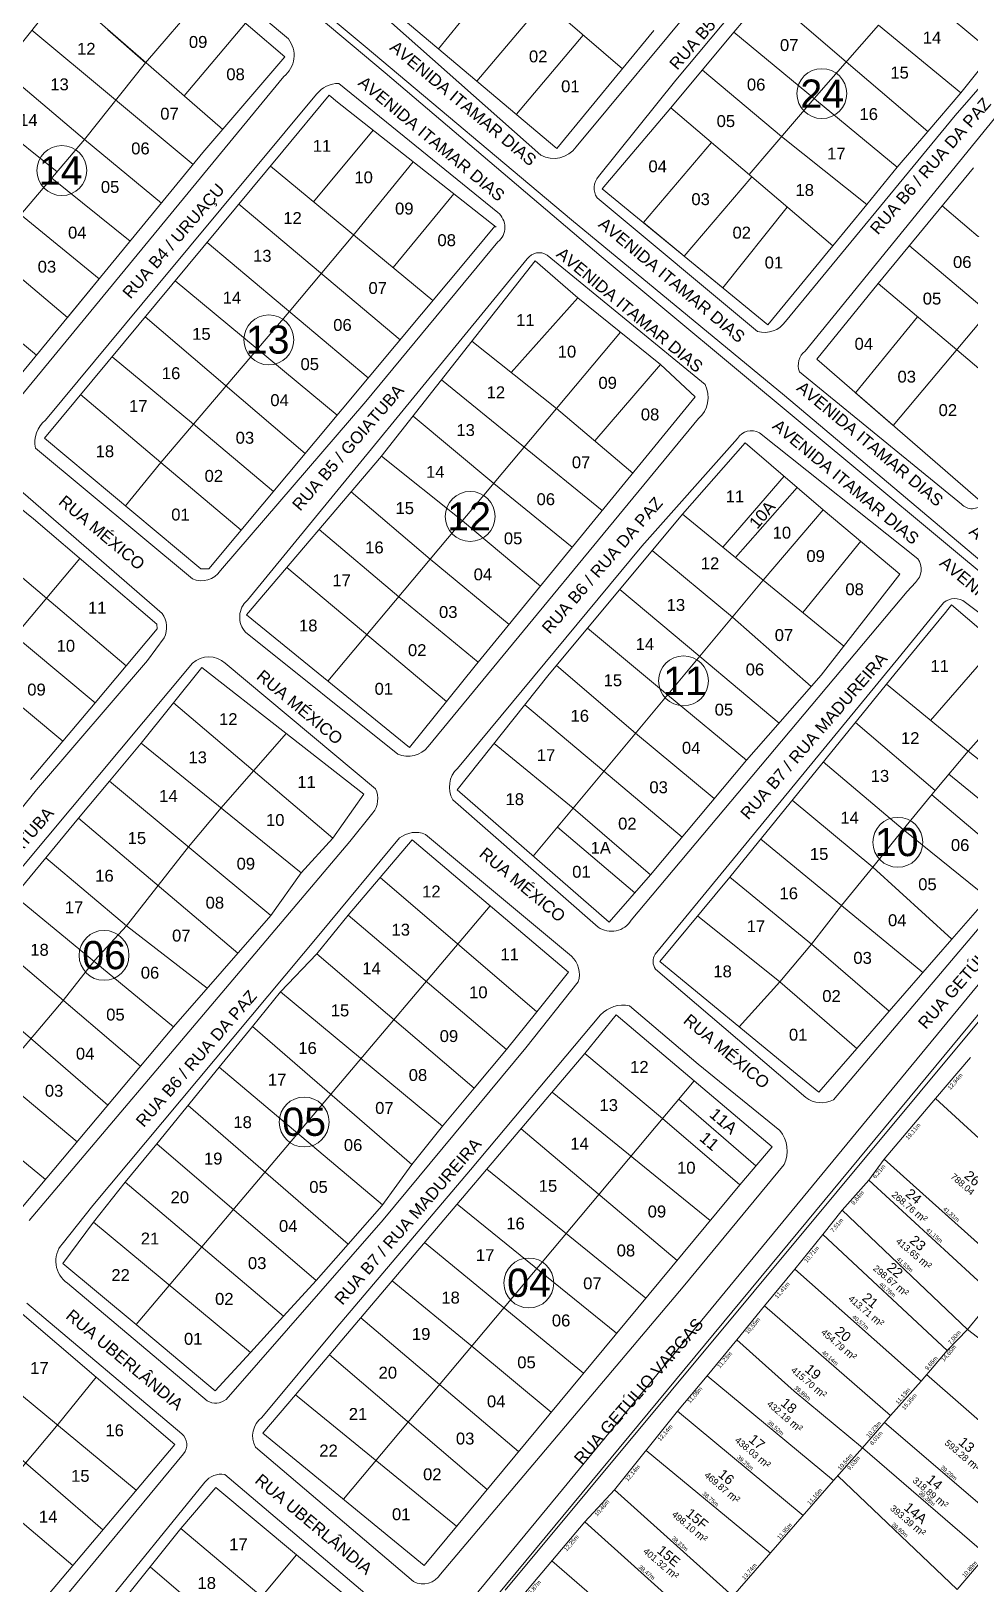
# Model space of a CAD drawing. Header units: metres. Extents: x 3808 to 8215, y 2374 to 6187.
# Drawn here: x 5622.7 to 5848.6, y 5048 to 5421.3 of the extents above; entities that cross this region are included whole.
import ezdxf

# ---------------------------------------------------------------- set-up
doc = ezdxf.new("R2010")
doc.units = ezdxf.units.M
doc.linetypes.add('CENTER', pattern=[2, 1.25, -0.25, 0.25, -0.25])
for name, color, linetype in [('0 - Divisão rela', 7, 'CENTER'), ('0 - Meio Fio', 32, 'Continuous'), ('0 - MEIO FIO 2', 251, 'Continuous'), ('0 - Numero de Lotes', 6, 'Continuous'), ('0 - Área Dos Lotes', 1, 'Continuous'), ('divisórias', 7, 'Continuous'), ('vista', 7, 'Continuous')]:
    doc.layers.add(name, color=color, linetype=linetype)
doc.layers.add('0 - LINHAS DE QUADRA E LOTES', color=7, linetype='Continuous', lineweight=5)
doc.styles.add('Arial', font='arial.ttf')
doc.styles.add('pedro', font='arial.ttf', dxfattribs={"height": 3})

msp = doc.modelspace()

# ---------------------------------------------------------------- linework, layer by layer
at = {"layer": '0 - Divisão rela', "linetype": 'Continuous', "lineweight": 5}
for p, q in [((5644.568, 5448.768), (5599.832, 5392.464)), ((5644.568, 5448.768), (5683.778, 5415.1)), ((5630.481, 5431.038), (5668.846, 5397.652)), ((5650.242, 5413.714), (5665.183, 5431.067)), ((5622.924, 5421.527), (5661.738, 5389.232)), ((5650.242, 5413.714), (5641.219, 5421.625)), ((5674.287, 5423.25), (5659.581, 5405.715)), ((5635.597, 5395.25), (5650.242, 5413.714)), ((5664.093, 5392.097), (5683.778, 5415.1)), ((5615.551, 5412.247), (5635.597, 5395.25)), ((5683.306, 5392.412), (5694.457, 5405.931)), ((5694.457, 5405.931), (5696.443, 5404.226)), ((5608.742, 5403.677), (5628.997, 5387.491)), ((5696.443, 5404.226), (5734.609, 5374.208)), ((5612.673, 5368.3), (5635.597, 5395.25)), ((5635.597, 5395.25), (5654.091, 5379.926)), ((5705.023, 5397.478), (5690.716, 5380.268)), ((5615.963, 5333.529), (5664.093, 5392.097)), ((5683.306, 5392.412), (5625.973, 5323.479)), ((5680.34, 5388.847), (5719.399, 5356.556)), ((5700.577, 5372.581), (5714.671, 5389.889)), ((5646.61, 5370.823), (5627.701, 5385.967)), ((5672.708, 5379.671), (5711.495, 5347.093)), ((5724.426, 5382.216), (5709.809, 5364.484)), ((5639.161, 5361.758), (5620.238, 5377.193)), ((5684.817, 5353.808), (5700.577, 5372.581)), ((5734.298, 5374.452), (5729.653, 5368.834)), ((5665.066, 5370.482), (5703.856, 5337.946)), ((5665.493, 5292.011), (5729.653, 5368.834)), ((5612.673, 5368.3), (5631.542, 5352.486)), ((5743.999, 5366.084), (5729.717, 5347.943)), ((5743.999, 5366.084), (5754.24, 5357.223)), ((5631.542, 5352.486), (5639.161, 5361.758)), ((5657.401, 5361.266), (5696.354, 5328.963)), ((5604.951, 5359.344), (5624.051, 5343.371)), ((5653.928, 5317.635), (5684.817, 5353.808)), ((5754.24, 5357.223), (5738.237, 5339.254)), ((5754.24, 5357.223), (5774.106, 5341.186)), ((5650.216, 5352.627), (5688.687, 5319.783)), ((5729.717, 5347.943), (5706.949, 5319.021)), ((5718.739, 5294.321), (5764.549, 5348.901)), ((5749.168, 5330.575), (5728.785, 5346.759)), ((5642.226, 5343.02), (5661.793, 5326.845)), ((5774.106, 5341.186), (5758.325, 5322.802)), ((5774.106, 5341.186), (5782.521, 5333.415)), ((5760.141, 5306.053), (5721.481, 5337.481)), ((5653.928, 5317.635), (5634.653, 5333.915)), ((5729.599, 5268.714), (5782.521, 5333.415)), ((5734.063, 5312.578), (5714.613, 5328.756)), ((5767.483, 5315.029), (5749.168, 5330.575)), ((5661.793, 5326.845), (5681.071, 5310.664)), ((5625.973, 5323.479), (5663.59, 5292.064)), ((5794.525, 5322.33), (5779.441, 5305.161)), ((5794.525, 5322.33), (5813.272, 5306.22)), ((5645.486, 5307.184), (5653.928, 5317.635)), ((5653.928, 5317.635), (5673.257, 5301.309)), ((5674.526, 5280.975), (5707.027, 5319.113)), ((5707.027, 5319.113), (5726.524, 5303.596)), ((5734.063, 5312.578), (5752.929, 5297.236)), ((5789.118, 5297.249), (5803.899, 5314.275)), ((5623.36, 5304.063), (5615.252, 5310.518)), ((5718.739, 5294.321), (5699.759, 5310.584)), ((5806.982, 5311.625), (5792.163, 5294.76)), ((5779.441, 5305.161), (5747.033, 5266.312)), ((5818.236, 5273.443), (5779.441, 5305.161)), ((5779.441, 5305.161), (5789.118, 5297.249)), ((5813.272, 5306.22), (5798.838, 5289.302)), ((5813.272, 5306.22), (5831.738, 5290.734)), ((5623.36, 5304.063), (5652.997, 5278.696)), ((5692.014, 5301.496), (5711.202, 5285.34)), ((5726.524, 5303.596), (5745.283, 5287.889)), ((5645.636, 5268.685), (5607.477, 5301.027)), ((5808.37, 5281.509), (5822.305, 5298.645)), ((5549.193, 5193.074), (5634.473, 5294.551)), ((5694.14, 5265.013), (5718.739, 5294.321)), ((5718.739, 5294.321), (5737.743, 5278.671)), ((5772.168, 5296.443), (5791.456, 5280.447)), ((5638.174, 5259.783), (5599.908, 5291.676)), ((5663.59, 5292.064), (5665.493, 5292.011)), ((5684.232, 5292.364), (5722.703, 5260.156)), ((5831.738, 5290.734), (5812.792, 5266.472)), ((5798.838, 5289.302), (5743.548, 5222.979)), ((5783.573, 5270.99), (5764.347, 5287.067)), ((5711.202, 5285.34), (5730.322, 5269.598)), ((5842.669, 5281.567), (5844.132, 5283.344)), ((5844.132, 5283.344), (5855.133, 5274.039)), ((5592.324, 5282.305), (5630.407, 5250.574)), ((5713.754, 5249.05), (5674.526, 5280.975)), ((5791.456, 5280.447), (5810.418, 5263.774)), ((5842.669, 5281.567), (5830.557, 5266.854)), ((5653.099, 5277.587), (5638.174, 5259.783)), ((5652.997, 5278.696), (5653.099, 5277.587)), ((5775.859, 5261.738), (5756.557, 5277.729)), ((5855.133, 5274.039), (5839.08, 5255.61)), ((5649.189, 5250.13), (5663.849, 5268.305)), ((5663.849, 5268.305), (5702.765, 5237.831)), ((5729.599, 5268.714), (5713.754, 5249.05)), ((5768.162, 5252.505), (5749.109, 5268.8)), ((5783.573, 5270.99), (5802.654, 5254.952)), ((5747.033, 5266.312), (5725.261, 5238.895)), ((5920.115, 5266.608), (5736.812, 5046.495)), ((5830.557, 5266.854), (5790.785, 5217.903)), ((5794.81, 5246.038), (5812.792, 5266.472)), ((5828.483, 5264.302), (5848.13, 5248.187)), ((5848.13, 5248.187), (5864.494, 5266.603)), ((5775.859, 5261.738), (5794.81, 5246.038)), ((5638.174, 5259.783), (5622.641, 5241.366)), ((5695.35, 5227.292), (5656.975, 5259.783)), ((5741.485, 5259.326), (5760.546, 5243.369)), ((5840.243, 5238.737), (5821.018, 5255.114)), ((5641.607, 5241.021), (5649.189, 5250.13)), ((5687.696, 5218.981), (5649.189, 5250.13)), ((5684.131, 5252.423), (5668.442, 5234.556)), ((5734.133, 5250.068), (5753.17, 5234.522)), ((5768.162, 5252.505), (5787.064, 5236.781)), ((5771.76, 5218.49), (5794.81, 5246.038)), ((5832.503, 5229.349), (5813.285, 5245.597)), ((5840.243, 5238.737), (5848.13, 5248.187)), ((5858.089, 5240.307), (5848.13, 5248.187)), ((5760.546, 5243.369), (5779.349, 5227.56)), ((5843.518, 5242.661), (5863.765, 5226.085)), ((5634.155, 5232.068), (5641.607, 5241.021)), ((5641.607, 5241.021), (5680.412, 5208.674)), ((5702.765, 5237.831), (5695.35, 5227.292)), ((5725.261, 5238.895), (5761.835, 5207.064)), ((5832.503, 5229.349), (5840.243, 5238.737)), ((5668.442, 5234.556), (5660.638, 5225.199)), ((5753.17, 5234.522), (5771.76, 5218.49)), ((5825.239, 5220.288), (5805.805, 5236.39)), ((5839.382, 5237.693), (5859.558, 5220.621)), ((5626.318, 5222.579), (5634.155, 5232.068)), ((5672.5, 5199.637), (5634.155, 5232.068)), ((5695.35, 5227.292), (5687.696, 5218.981)), ((5714.416, 5226.921), (5699.037, 5208.779)), ((5752.003, 5195.082), (5714.416, 5226.921)), ((5749.346, 5229.935), (5767.948, 5214.101)), ((5817.644, 5211.114), (5798.241, 5227.081)), ((5825.239, 5220.288), (5832.503, 5229.349)), ((5832.503, 5229.349), (5852.911, 5212.967)), ((5660.638, 5225.199), (5645.714, 5206.24)), ((5618.748, 5213.418), (5626.318, 5222.579)), ((5645.714, 5206.24), (5626.318, 5222.579)), ((5817.644, 5211.114), (5825.239, 5220.288)), ((5825.239, 5220.288), (5844.241, 5202.982)), ((5859.558, 5220.621), (5844.241, 5202.982)), ((5687.696, 5218.981), (5680.412, 5208.674)), ((5744.397, 5185.559), (5706.726, 5217.85)), ((5761.835, 5207.064), (5771.76, 5218.49)), ((5790.785, 5217.903), (5773.952, 5197.67)), ((5810.469, 5201.762), (5790.785, 5217.903)), ((5657.007, 5181.941), (5618.748, 5213.418)), ((5648, 5110.337), (5733.21, 5211.001)), ((5680.412, 5208.674), (5657.007, 5181.941)), ((5691.504, 5199.492), (5699.037, 5208.779)), ((5699.037, 5208.779), (5737.131, 5176.462)), ((5802.83, 5192.775), (5783.083, 5208.646)), ((5810.469, 5201.762), (5817.644, 5211.114)), ((5817.644, 5211.114), (5837.261, 5194.971)), ((5611.06, 5204.782), (5649.065, 5172.471)), ((5645.714, 5206.24), (5638.095, 5197.954)), ((5665.104, 5191.189), (5645.714, 5206.24)), ((5802.83, 5192.775), (5810.469, 5201.762)), ((5810.469, 5201.762), (5829.183, 5185.698)), ((5844.241, 5202.982), (5829.183, 5185.698)), ((5638.095, 5197.954), (5630.486, 5188.263)), ((5682.717, 5190.312), (5691.504, 5199.492)), ((5729.35, 5167.171), (5691.504, 5199.492)), ((5773.952, 5197.67), (5806.156, 5171.193)), ((5603.848, 5195.419), (5641.193, 5163.086)), ((5744.397, 5185.559), (5752.003, 5195.082)), ((5675.989, 5182.036), (5682.717, 5190.312)), ((5682.717, 5190.312), (5721.7, 5158.035)), ((5793.064, 5181.957), (5802.83, 5192.775)), ((5802.83, 5192.775), (5821.37, 5176.706)), ((5595.854, 5186.078), (5633.795, 5154.266)), ((5630.486, 5188.263), (5615.121, 5170.241)), ((5737.131, 5176.462), (5744.397, 5185.559)), ((5829.183, 5185.698), (5821.37, 5176.706)), ((5657.007, 5181.941), (5618.222, 5135.7)), ((5668.019, 5172.233), (5675.989, 5182.036)), ((5714.292, 5148.804), (5675.989, 5182.036)), ((5755.928, 5175.486), (5763.495, 5184.8)), ((5763.495, 5184.8), (5800.999, 5153.058)), ((5587.852, 5176.728), (5626.223, 5145.239)), ((5755.928, 5175.486), (5686.335, 5093.431)), ((5729.35, 5167.171), (5737.131, 5176.462)), ((5774.644, 5159.862), (5755.928, 5175.486)), ((5821.37, 5176.706), (5812.237, 5166.194)), ((5653.002, 5153.761), (5668.019, 5172.233)), ((5707.267, 5139.163), (5668.019, 5172.233)), ((5806.156, 5171.193), (5812.237, 5166.194)), ((5697.898, 5068.341), (5782.247, 5168.929)), ((5721.7, 5158.035), (5729.35, 5167.171)), ((5786.106, 5135.395), (5748.071, 5166.222)), ((5778.571, 5164.545), (5797.099, 5148.499)), ((5699.038, 5129.68), (5660.511, 5162.997)), ((5793.198, 5143.94), (5774.644, 5159.862)), ((5714.292, 5148.804), (5721.7, 5158.035)), ((5778.126, 5125.781), (5740.61, 5157.425)), ((5645.339, 5144.587), (5653.002, 5153.761)), ((5691.345, 5120.982), (5653.002, 5153.761)), ((5793.198, 5143.94), (5800.999, 5153.058)), ((5707.079, 5138.905), (5714.292, 5148.804)), ((5637.795, 5134.951), (5645.339, 5144.587)), ((5645.339, 5144.587), (5683.481, 5112.37)), ((5770.596, 5116.708), (5732.372, 5147.711)), ((5717.266, 5052.455), (5793.198, 5143.94)), ((5699.038, 5129.68), (5707.079, 5138.905)), ((5763.57, 5108.243), (5725.225, 5139.285)), ((5630.416, 5125.053), (5637.795, 5134.951)), ((5675.512, 5103.642), (5637.795, 5134.951)), ((5691.345, 5120.982), (5699.038, 5129.68)), ((5755.587, 5098.625), (5717.39, 5130.047)), ((5648, 5110.337), (5630.416, 5125.053)), ((5683.481, 5112.37), (5691.345, 5120.982)), ((5728.746, 5105.128), (5709.582, 5120.84)), ((5657.304, 5081.548), (5619.442, 5113.928)), ((5675.512, 5103.642), (5683.481, 5112.37)), ((5740.015, 5079.863), (5702.053, 5111.963)), ((5667.06, 5094.386), (5648, 5110.337)), ((5667.06, 5094.386), (5675.512, 5103.642)), ((5747.841, 5089.292), (5728.746, 5105.128)), ((5609.66, 5102.249), (5648.058, 5070.561)), ((5694.499, 5103.057), (5732.436, 5070.732)), ((5629.288, 5086.429), (5638.373, 5097.738)), ((5602.374, 5093.55), (5640.004, 5060.991)), ((5686.335, 5093.431), (5678.53, 5084.228)), ((5686.335, 5093.431), (5725.084, 5061.874)), ((5598.354, 5049.624), (5629.288, 5086.429)), ((5632.814, 5052.448), (5594.769, 5084.471)), ((5626.785, 5045.283), (5657.304, 5081.548)), ((5717.266, 5052.455), (5678.53, 5084.228)), ((5658.764, 5061.318), (5667.164, 5071.156)), ((5667.164, 5071.156), (5686.569, 5054.951)), ((5643.981, 5042.869), (5658.764, 5061.318)), ((5658.764, 5061.318), (5697.14, 5029.053)), ((5686.569, 5054.951), (5640.004, 4999.511)), ((5686.569, 5054.951), (5705.829, 5039.036)), ((5651.373, 5052.094), (5689.799, 5019.378))]:
    msp.add_line(p, q, dxfattribs=at)
at = {"layer": '0 - LINHAS DE QUADRA E LOTES', "lineweight": 5}
for p, q in [((5848.717, 5174.518), (5840.302, 5164.689)), ((5840.302, 5164.689), (5827.926, 5150.13)), ((5840.302, 5164.689), (5871.144, 5136.305)), ((5827.926, 5150.13), (5824.274, 5145.075)), ((5827.926, 5150.13), (5859.064, 5122.219)), ((5824.274, 5145.075), (5817.86, 5137.883)), ((5824.274, 5145.075), (5854.561, 5117.181)), ((5813.219, 5131.965), (5817.86, 5137.883)), ((5817.86, 5137.883), (5847.951, 5109.177)), ((5813.219, 5131.965), (5806.449, 5123.663)), ((5843.061, 5104.15), (5813.219, 5131.965)), ((5806.449, 5123.663), (5799.198, 5114.852)), ((5806.449, 5123.663), (5836.839, 5096.776)), ((5799.198, 5114.852), (5792.496, 5106.707)), ((5799.198, 5114.852), (5829.443, 5088.456)), ((5847.951, 5109.177), (5854.561, 5117.181)), ((5847.951, 5109.177), (5843.061, 5104.15)), ((5847.951, 5109.177), (5878.636, 5085.576)), ((5792.496, 5106.707), (5785.338, 5098.056)), ((5792.496, 5106.707), (5806.333, 5094.332)), ((5836.839, 5096.776), (5843.061, 5104.15)), ((5778.259, 5089.537), (5785.338, 5098.056)), ((5785.338, 5098.056), (5815.765, 5072.821)), ((5829.443, 5088.456), (5836.839, 5096.776)), ((5838.13, 5098.306), (5867.511, 5072.668)), ((5806.333, 5094.332), (5822.757, 5080.712)), ((5763.055, 5070.582), (5778.259, 5089.537)), ((5778.259, 5089.537), (5808.423, 5064.409)), ((5822.757, 5080.712), (5829.443, 5088.456)), ((5857.853, 5061.24), (5827.992, 5086.775)), ((5800.568, 5055.409), (5770.657, 5080.059)), ((5815.765, 5072.821), (5822.757, 5080.712)), ((5822.757, 5080.712), (5852.558, 5054.973)), ((5816.767, 5073.952), (5845.528, 5046.655)), ((5763.055, 5070.582), (5755.919, 5062.917)), ((5791.534, 5045.058), (5763.055, 5070.582)), ((5815.765, 5072.821), (5791.534, 5045.058)), ((5845.528, 5046.655), (5867.511, 5072.668)), ((5737.795, 5041.411), (5755.919, 5062.917)), ((5755.919, 5062.917), (5784.586, 5037.248)), ((5748.023, 5053.547), (5776.86, 5028.563))]:
    msp.add_line(p, q, dxfattribs=at)
at = {"layer": '0 - Meio Fio', "linetype": 'Continuous', "lineweight": 5}
for p, q in [((5703.073, 5417.568), (5639.11, 5471.426)), ((5818.384, 5471.064), (5753.819, 5393.461)), ((5825.856, 5466.927), (5777.825, 5409.491)), ((5644.151, 5464.976), (5707.951, 5411.303)), ((5684.641, 5419.432), (5648.937, 5449.459)), ((5845.051, 5401.013), (5871.186, 5431.085)), ((5745.324, 5391.521), (5709.4, 5423.29)), ((5752.775, 5375.902), (5703.073, 5417.568)), ((5620.012, 5333.186), (5683.511, 5410.401)), ((5707.951, 5411.303), (5759.837, 5367.085)), ((5653.324, 5360.373), (5691.416, 5406.172)), ((5696.733, 5408.722), (5734.996, 5377.694)), ((5777.825, 5409.491), (5759.252, 5386.338)), ((5856.908, 5403.32), (5808.928, 5344.4)), ((5804.224, 5351.525), (5845.051, 5401.013)), ((5758.895, 5381.218), (5797.47, 5349.125)), ((5803.936, 5333.711), (5752.775, 5375.902)), ((5703.292, 5332.287), (5735.021, 5370.618)), ((5742.106, 5366.543), (5674.781, 5284.507)), ((5746.883, 5367.452), (5784.867, 5336.319)), ((5759.837, 5367.085), (5879.712, 5267.357)), ((5626.222, 5327.787), (5653.324, 5360.373)), ((5807.544, 5339.423), (5846.535, 5307.617)), ((5668.281, 5291.596), (5703.292, 5332.287)), ((5883.634, 5266.549), (5803.936, 5333.711)), ((5783.275, 5328.138), (5718.224, 5249.284)), ((5836.02, 5294.467), (5797.947, 5324.758)), ((5623.791, 5321.071), (5661.545, 5289.638)), ((5792.648, 5323.365), (5769.641, 5297.453)), ((5654.277, 5281.299), (5617.833, 5312.925)), ((5769.641, 5297.453), (5725.298, 5244.058)), ((5792.746, 5238.065), (5833.506, 5286.617)), ((5833.506, 5286.617), (5835.462, 5288.755)), ((5841.782, 5283.418), (5831.236, 5270.417)), ((5853.578, 5279.378), (5846.885, 5284.438)), ((5650.716, 5269.97), (5654.785, 5275.465)), ((5674.326, 5276.781), (5710.946, 5247.466)), ((5661.55, 5269.322), (5580.563, 5172.506)), ((5624.078, 5238.92), (5650.716, 5269.97)), ((5705.596, 5239.135), (5669.453, 5269.332)), ((5831.236, 5270.417), (5772.874, 5199.362)), ((5600.853, 5210.468), (5624.078, 5238.92)), ((5767.108, 5207.578), (5792.746, 5238.065)), ((5759.166, 5205.907), (5724.193, 5236.534)), ((5699.401, 5226.501), (5704.966, 5233.347)), ((5711.389, 5227.326), (5692.329, 5204.424)), ((5752.749, 5198.947), (5717.618, 5228.197)), ((5833.238, 5171.025), (5879.257, 5226.85)), ((5673.029, 5195.326), (5699.401, 5226.501)), ((5860.622, 5217.368), (5815.756, 5164.392)), ((5692.329, 5204.424), (5637.589, 5138.934)), ((5622.298, 5135.388), (5673.029, 5195.326)), ((5772.93, 5195.77), (5809.094, 5164.936)), ((5741.742, 5176.875), (5754.34, 5192.727)), ((5783.231, 5172.922), (5766.67, 5186.998)), ((5728.421, 5147.523), (5759.749, 5184.776)), ((5707.473, 5135.492), (5741.742, 5176.875)), ((5783.231, 5172.922), (5802.882, 5156.992)), ((5796.418, 5126.36), (5833.238, 5171.025)), ((5803.871, 5148.843), (5779.613, 5119.457)), ((5696.163, 5109.488), (5728.421, 5147.523)), ((5637.589, 5138.934), (5630.229, 5129.71)), ((5669.642, 5092.372), (5707.473, 5135.492)), ((5780.729, 5107.327), (5796.418, 5126.36)), ((5631.515, 5120.332), (5665.099, 5092.017)), ((5779.613, 5119.457), (5721.26, 5050.323)), ((5621.732, 5115.479), (5659.002, 5084.072)), ((5678.268, 5088.044), (5696.163, 5109.488)), ((5749.441, 5069.373), (5780.729, 5107.327)), ((5609.843, 5019.352), (5659.428, 5079.303)), ((5676.707, 5080.852), (5714.755, 5048.55)), ((5669.336, 5074.288), (5704.605, 5044.399)), ((5639.285, 5041.344), (5664.563, 5072.427)), ((5713.364, 5025.701), (5749.441, 5069.373))]:
    msp.add_line(p, q, dxfattribs=at)
for centre, radius, start, end in [((5679.601, 5415.476), 6.407, 307.60789, 38.12878), ((5696.71, 5401.952), 6.77, 89.80171, 141.43833), ((5748.483, 5397.258), 6.549, 241.15797, 324.56994), ((5762.335, 5383.55), 4.157, 137.88547, 214.13804), ((5732.185, 5374.146), 4.527, 308.79662, 51.60631), ((5744.961, 5364.549), 3.482, 56.48707, 145.06362), ((5799.2, 5354.962), 6.087, 253.48968, 325.6242), ((5811.734, 5340.939), 4.455, 129.0323, 199.88855), ((5778.836, 5333.248), 6.768, 310.98502, 26.98814), ((5630.552, 5322.421), 6.895, 128.90589, 191.29099), ((5796.041, 5321.231), 4.009, 61.62499, 147.83694), ((5849.087, 5309.911), 3.432, 221.96798, 320.82795), ((5832.511, 5291.926), 4.331, 312.93477, 35.91246), ((5663.768, 5294.554), 5.396, 245.66425, 326.74898), ((5678.325, 5280.422), 5.408, 130.93631, 222.32236), ((5844.996, 5280.612), 4.267, 63.72094, 138.87747), ((5649.499, 5277.944), 5.839, 334.87467, 35.07244), ((5665.507, 5265.158), 5.744, 46.61476, 133.54328), ((5713.342, 5253.353), 6.356, 247.85496, 320.19387), ((5729.471, 5239.601), 6.105, 133.11678, 210.15976), ((5700.482, 5236.763), 5.637, 322.70151, 24.88159), ((5715.247, 5222.446), 6.221, 67.59616, 128.32892), ((5762.358, 5210.449), 5.551, 234.90348, 328.85234), ((5748.611, 5194.575), 6.02, 342.12339, 46.57089), ((5775.721, 5197.61), 3.343, 148.40027, 213.39077), ((5765.208, 5179.664), 7.479, 78.72711, 136.88034), ((5812.854, 5169.924), 6.246, 232.99192, 297.68375), ((5796.765, 5152.115), 7.824, 335.2729, 38.56082), ((5634.978, 5125.584), 6.291, 139.02155, 236.59532), ((5667.119, 5095.418), 3.956, 239.29723, 309.63972), ((5681.715, 5083.531), 5.679, 127.36518, 208.13832), ((5656.759, 5081.468), 3.437, 320.94626, 49.25031), ((5668.391, 5069.659), 4.724, 78.47201, 144.12909), ((5717.01, 5053.098), 5.076, 243.62423, 326.85993)]:
    msp.add_arc(centre, radius, start, end, dxfattribs=at)
at = {"layer": '0 - MEIO FIO 2', "lineweight": 5}
for p, q in [((5809.513, 5135.251), (5876.109, 5215.819)), ((5714.121, 5020.286), (5809.513, 5135.251))]:
    msp.add_line(p, q, dxfattribs=at)
at = {"layer": 'divisórias', "linetype": 'Continuous', "lineweight": 5}
for p, q in [((5729.982, 5409.294), (5799.511, 5491.47)), ((5791.776, 5421.024), (5829.937, 5466.031)), ((5854.073, 5416.08), (5815.138, 5448.576)), ((5720.733, 5417.074), (5736.428, 5436.312)), ((5746.159, 5428.413), (5764.978, 5412.235)), ((5818.835, 5413.921), (5799.663, 5430.327)), ((5710.721, 5425.496), (5749.243, 5393.092)), ((5749.243, 5393.092), (5772.552, 5421.45)), ((5776.659, 5402.875), (5791.776, 5421.024)), ((5791.776, 5421.024), (5831.089, 5388.563)), ((5811.072, 5405.091), (5826.599, 5422.752)), ((5826.599, 5422.752), (5846.35, 5406.479)), ((5755.568, 5420.324), (5739.484, 5401.301)), ((5818.835, 5413.921), (5838.417, 5397.166)), ((5846.35, 5406.479), (5854.073, 5416.08)), ((5784.217, 5411.95), (5803.268, 5395.962)), ((5830.129, 5326.486), (5899.395, 5409.124)), ((5838.417, 5397.166), (5846.35, 5406.479)), ((5760.13, 5383.428), (5776.659, 5402.875)), ((5776.659, 5402.875), (5815.587, 5369.668)), ((5795.464, 5386.833), (5811.072, 5405.091)), ((5803.268, 5395.962), (5823.786, 5379.661)), ((5831.089, 5388.563), (5838.417, 5397.166)), ((5770.043, 5375.278), (5786.446, 5394.526)), ((5823.786, 5379.661), (5831.089, 5388.563)), ((5849.422, 5388.466), (5826.534, 5360.599)), ((5799.991, 5350.658), (5760.13, 5383.428)), ((5779.832, 5367.231), (5796.123, 5386.271)), ((5815.587, 5369.668), (5823.786, 5379.661)), ((5789.101, 5359.61), (5804.631, 5379.014)), ((5860.826, 5363.109), (5841.873, 5379.274)), ((5770.043, 5375.278), (5779.313, 5367.658)), ((5799.991, 5350.658), (5815.587, 5369.668)), ((5852.974, 5353.741), (5834.016, 5369.708)), ((5789.101, 5359.61), (5779.832, 5367.231)), ((5826.534, 5360.599), (5811.734, 5342.435)), ((5845.396, 5344.7), (5826.534, 5360.599)), ((5821.063, 5334.347), (5835.965, 5352.649)), ((5869.027, 5292.763), (5811.734, 5342.435)), ((5864.403, 5328.512), (5845.396, 5344.7)), ((5830.129, 5326.486), (5821.063, 5334.347))]:
    msp.add_line(p, q, dxfattribs=at)
at = {"layer": 'vista', "lineweight": 5}
for centre in [(5812.954, 5406.275), (5630.134, 5387.775), (5679.943, 5347.074), (5728.364, 5304.641), (5779.667, 5265.109), (5831.238, 5226.288), (5640.29, 5199.109), (5688.421, 5159.043), (5742.476, 5120.346)]:
    msp.add_circle(centre, 6, dxfattribs=at)

# ---------------------------------------------------------------- texts
at = {"layer": '0 - LINHAS DE QUADRA E LOTES', "color": 7, "lineweight": 5, "style": 'Arial'}
for s, rotation, p in [('12,94m', 49.32166, (5843.883, 5166.691)), ('19,11m', 49.32166, (5833.741, 5154.705)), ('6,21m', 49.32166, (5825.808, 5145.355)), ('9,64m', 49.32166, (5820.667, 5139.045)), ('41,81m', 319.32166, (5842.016, 5137.973)), ('7,51m', 49.32166, (5815.676, 5132.436)), ('41,15m', 319.32166, (5837.939, 5132.926)), ('10,71m', 49.32166, (5809.355, 5125.145)), ('41,53m', 319.32166, (5830.841, 5125.887)), ('11,41m', 49.32166, (5802.258, 5116.501)), ('40,76m', 319.32166, (5826.661, 5119.856)), ('10,55m', 49.32166, (5795.18, 5107.957)), ('40,57m', 319.32166, (5820.165, 5112.018)), ('7,00m', 49.32166, (5843.945, 5105.461)), ('11,23m', 49.32166, (5788.421, 5099.762)), ('40,14m', 319.32166, (5812.842, 5103.452)), ('14,65m', 49.32166, (5842.317, 5101.376)), ('9,65m', 49.32166, (5838.392, 5099.264)), ('11,08m', 49.32166, (5781.254, 5091.329)), ('39,89m', 319.32166, (5806.233, 5094.987)), ('11,13m', 49.32166, (5831.299, 5091.086)), ('15,35m', 49.32166, (5832.848, 5089.727)), ('12,14m', 49.32166, (5774.113, 5082.229)), ('39,52m', 319.32166, (5799.766, 5086.663)), ('10,23m', 49.32166, (5824.258, 5083.054)), ('8,01m', 49.32166, (5825.135, 5081.264)), ('39,25m', 319.32166, (5792.463, 5078.271)), ('10,54m', 49.32166, (5817.419, 5075.237)), ('9,03m', 49.32166, (5819.682, 5075.261)), ('12,14m', 49.32166, (5766.281, 5072.572)), ('39,29m', 319.32166, (5841.428, 5075.819)), ('38,75m', 319.32166, (5784.118, 5069.546)), ('11,16m', 49.32166, (5810.101, 5066.913)), ('39,38m', 319.32166, (5836.163, 5069.654)), ('10,46m', 49.32166, (5758.904, 5064.166)), ('11,95m', 49.32166, (5802.836, 5058.588)), ('39,60m', 319.32166, (5829.653, 5062.115)), ('12,25m', 49.32166, (5751.564, 5055.739)), ('38,23m', 319.32166, (5776.718, 5058.809)), ('38,47m', 319.32166, (5768.758, 5051.894)), ('13,74m', 49.32166, (5794.369, 5048.888)), ('10,89m', 49.32166, (5847.342, 5049.452)), ('15,87m', 49.32166, (5742.476, 5044.811))]:
    msp.add_text(s, height=1, rotation=rotation, dxfattribs=at).set_placement(p)
at = {"layer": '0 - Numero de Lotes', "lineweight": 5, "style": 'Arial'}
for s, p in [('26', (5847.028, 5145.789, -704.305)), ('24', (5832.867, 5141.45, -704.305)), ('23', (5833.881, 5130.231, -704.305)), ('22', (5828.378, 5123.711, -704.305)), ('21', (5822.433, 5116.419, -704.305)), ('20', (5815.883, 5108.343, -704.305)), ('19', (5808.666, 5099.259, -704.305)), ('18', (5802.863, 5091.116, -704.305)), ('17', (5795.155, 5082.4, -704.305)), ('13', (5845.618, 5081.74, -704.305)), ('16', (5787.8, 5074.006, -704.305)), ('14', (5837.893, 5072.734, -704.305)), ('14A', (5832.491, 5066.022, -704.305)), ('15F', (5779.987, 5064.581, -704.305)), ('15E', (5773.088, 5055.698, -704.305))]:
    msp.add_text(s, height=2.3721, rotation=320.1673, dxfattribs=at).set_placement(p)
at = {"layer": '0 - Área Dos Lotes', "lineweight": 5, "style": 'Arial'}
for s, height, p in [('788.04', 1.5643, (5843.769, 5145.699)), ('268.76', 1.5643, (5829.608, 5141.36)), ('m²', 1.825, (5835.125, 5136.593)), ('413.65', 1.5643, (5830.622, 5130.141)), ('m²', 1.825, (5836.139, 5125.374)), ('298.67', 1.5643, (5825.119, 5123.621)), ('m²', 1.825, (5830.636, 5118.854)), ('413.71', 1.5643, (5819.174, 5116.329)), ('m²', 1.825, (5824.691, 5111.562)), ('454.79', 1.5643, (5812.624, 5108.253)), ('m²', 1.825, (5818.141, 5103.486)), ('415.70', 1.5643, (5805.406, 5099.169)), ('m²', 1.825, (5810.923, 5094.402)), ('432.18', 1.5643, (5799.604, 5091.026)), ('m²', 1.825, (5805.121, 5086.259)), ('438.03', 1.5643, (5791.895, 5082.31)), ('593.28', 1.5643, (5842.359, 5081.65)), ('m²', 1.825, (5797.413, 5077.543)), ('m²', 1.825, (5847.876, 5076.883)), ('469.87', 1.5643, (5784.54, 5073.916)), ('318.89', 1.5643, (5834.633, 5072.644)), ('m²', 1.825, (5790.057, 5069.149)), ('393.39', 1.5643, (5829.232, 5065.933)), ('m²', 1.825, (5840.15, 5067.877)), ('498.10', 1.5643, (5776.728, 5064.491)), ('m²', 1.825, (5782.245, 5059.724)), ('m²', 1.825, (5834.749, 5061.166)), ('401.32', 1.5643, (5769.829, 5055.608)), ('m²', 1.825, (5775.346, 5050.841))]:
    msp.add_text(s, height=height, rotation=319.17122, dxfattribs=at).set_placement(p)
at = {"layer": 'vista', "lineweight": 5, "style": 'pedro'}
for s, height, rotation, p in [('RUA B5 / GOIATUBA', 2.86398, 49.04473, (5778.17, 5411.754)), ('RUA B3 / ANÁPOLIS', 2.86398, 48.92602, (5599.212, 5401.4)), ('AVENIDA ITAMAR DIAS', 2.86398, 320.16905, (5708.803, 5417.015)), ('AVENIDA ITAMAR DIAS', 2.86398, 320.16905, (5701.189, 5408.516)), ('24', 6.7786, 360, (5807.781, 5402.889)), ('RUA B6 / RUA DA PAZ', 2.86398, 49.04473, (5826.448, 5372.154)), ('14', 6.7786, 360, (5624.584, 5384.388)), ('RUA B4 / URUAÇU', 2.86398, 49.04473, (5646.644, 5356.732)), ('AVENIDA ITAMAR DIAS', 2.86398, 320.16905, (5758.975, 5374.506)), ('AVENIDA ITAMAR DIAS', 2.86398, 320.16905, (5748.866, 5367.349)), ('13', 6.7786, 360, (5674.378, 5343.748)), ('RUA B5 / GOIATUBA', 2.86398, 49.04473, (5687.459, 5305.753)), ('AVENIDA ITAMAR DIAS', 2.86398, 320.16905, (5806.664, 5335.16)), ('AVENIDA ITAMAR DIAS', 2.86398, 320.16905, (5800.836, 5326.009)), ('RUA MÉXICO', 2.864, 320.16905, (5629.122, 5307.764)), ('RUA B6 / RUA DA PAZ', 2.86398, 49.04473, (5747.505, 5276.153)), ('12', 6.7786, 360, (5722.835, 5301.255)), ('10A', 2.864, 49.83941, (5797.401, 5301.4)), ('AVENIDA ITAMAR DIAS', 2.86398, 320.16905, (5848.117, 5300.624)), ('AVENIDA ITAMAR DIAS', 2.86398, 320.16905, (5841.048, 5293.071)), ('RUA MÉXICO', 2.864, 320.16905, (5676.737, 5265.794)), ('11', 6.7786, 360, (5774.757, 5261.723)), ('RUA B7 / RUA MADUREIRA', 2.86398, 49.04473, (5795.266, 5231.518)), ('RUA B5 / GOIATUBA', 2.86398, 49.04473, (5603.244, 5204.121)), ('10', 6.7786, 360, (5825.685, 5222.96)), ('RUA MÉXICO', 2.864, 320.16905, (5730.309, 5223.118)), ('RUA GETÚLIO VARGAS', 2.86398, 49.04473, (5837.995, 5181.142)), ('06', 6.7786, 360, (5635.047, 5195.78)), ('RUA B6 / RUA DA PAZ', 2.86398, 49.04473, (5649.848, 5157.586)), ('RUA MÉXICO', 2.864, 320.16905, (5779.407, 5183.069)), ('05', 6.7786, 360, (5683.15, 5155.715)), ('11A', 2.864, 319.35189, (5785.664, 5160.527)), ('11', 2.864, 319.35189, (5783.305, 5154.812)), ('RUA B7 / RUA MADUREIRA', 2.86398, 49.04473, (5697.629, 5114.835)), ('04', 6.7786, 360, (5737.244, 5117.018)), ('RUA UBERLÂNDIA', 2.86398, 320.16905, (5630.862, 5112.051)), ('RUA GETÚLIO VARGAS', 2.86398, 49.04473, (5755.244, 5076.414)), ('RUA UBERLÂNDIA', 2.86398, 320.16905, (5676.343, 5072.508))]:
    msp.add_text(s, height=height, rotation=rotation, dxfattribs=at).set_placement(p)
for s, p in [('14', (5837.228, 5418.324)), ('12', (5633.807, 5415.619)), ('09', (5660.696, 5417.27)), ('07', (5802.882, 5416.519)), ('02', (5742.499, 5413.794)), ('13', (5627.365, 5407.082)), ('08', (5669.705, 5409.501)), ('01', (5750.236, 5406.603)), ('06', (5794.928, 5407.028)), ('15', (5829.431, 5409.9)), ('07', (5653.816, 5400.017)), ('16', (5822.002, 5399.931)), ('14', (5619.873, 5398.495)), ('05', (5787.644, 5398.242)), ('06', (5646.828, 5391.669)), ('11', (5690.493, 5392.29)), ('17', (5814.221, 5390.444)), ('10', (5700.509, 5384.718)), ('04', (5771.242, 5387.371)), ('05', (5639.525, 5382.41)), ('18', (5806.608, 5381.682)), ('09', (5710.296, 5377.211)), ('03', (5781.569, 5379.478)), ('12', (5683.402, 5374.936)), ('04', (5631.632, 5371.431)), ('08', (5720.494, 5369.614)), ('02', (5791.461, 5371.431)), ('13', (5676.134, 5365.862)), ('03', (5624.333, 5363.236)), ('01', (5799.198, 5364.24)), ('06', (5844.503, 5364.358)), ('07', (5703.902, 5358.112)), ('14', (5668.826, 5355.807)), ('05', (5837.219, 5355.571)), ('15', (5661.497, 5347.092)), ('06', (5695.417, 5349.234)), ('11', (5739.407, 5350.397)), ('04', (5820.817, 5344.701)), ('05', (5687.552, 5339.818)), ('10', (5749.422, 5342.825)), ('16', (5654.194, 5337.635)), ('03', (5831.144, 5336.807)), ('12', (5732.315, 5333.043)), ('09', (5759.21, 5335.317)), ('17', (5646.306, 5329.731)), ('04', (5680.289, 5331.16)), ('02', (5841.036, 5328.76)), ('08', (5769.407, 5327.721)), ('03', (5671.953, 5322.113)), ('13', (5725.048, 5323.969)), ('18', (5638.272, 5318.866)), ('14', (5717.74, 5313.914)), ('07', (5752.815, 5316.218)), ('02', (5664.481, 5312.944)), ('06', (5744.331, 5307.34)), ('11', (5789.815, 5308.002)), ('01', (5656.46, 5303.653)), ('15', (5710.41, 5305.198)), ('10', (5801.12, 5299.306)), ('16', (5703.108, 5295.742)), ('05', (5736.466, 5297.925)), ('12', (5783.837, 5291.925)), ('09', (5809.236, 5293.677)), ('17', (5695.219, 5287.837)), ('04', (5729.203, 5289.267)), ('08', (5818.608, 5285.691)), ('11', (5636.427, 5281.243)), ('03', (5720.866, 5280.22)), ('13', (5775.622, 5281.917)), ('18', (5687.186, 5276.972)), ('14', (5768.165, 5272.502)), ('07', (5801.614, 5274.676)), ('10', (5628.892, 5272.092)), ('02', (5713.394, 5271.05)), ('06', (5794.632, 5266.415)), ('11', (5839.069, 5267.249)), ('09', (5621.823, 5261.574)), ('01', (5705.373, 5261.76)), ('15', (5760.456, 5263.814)), ('12', (5667.956, 5254.463)), ('16', (5752.503, 5255.266)), ('05', (5787.173, 5256.751)), ('12', (5831.978, 5249.895)), ('04', (5779.288, 5247.572)), ('13', (5660.589, 5245.285)), ('17', (5744.39, 5245.811)), ('11', (5686.785, 5239.378)), ('13', (5824.71, 5240.821)), ('14', (5653.555, 5236.014)), ('18', (5736.865, 5235.225)), ('03', (5771.468, 5238.092)), ('10', (5679.25, 5230.227)), ('02', (5763.946, 5229.356)), ('14', (5817.402, 5230.766)), ('15', (5645.974, 5225.872)), ('06', (5843.993, 5224.192)), ('1A', (5757.323, 5223.533)), ('15', (5810.072, 5222.05)), ('16', (5638.174, 5216.828)), ('09', (5672.18, 5219.709)), ('01', (5752.905, 5217.775)), ('12', (5716.806, 5213.028)), ('16', (5802.77, 5212.594)), ('05', (5836.128, 5214.777)), ('17', (5630.853, 5209.217)), ('08', (5664.726, 5210.342)), ('04', (5828.865, 5206.119)), ('07', (5656.66, 5202.435)), ('13', (5709.438, 5203.851)), ('17', (5794.882, 5204.689)), ('18', (5622.552, 5199.013)), ('11', (5735.634, 5197.943)), ('14', (5702.404, 5194.579)), ('18', (5786.848, 5193.824)), ('03', (5820.529, 5197.072)), ('06', (5649.126, 5193.512)), ('10', (5728.099, 5188.793)), ('02', (5813.057, 5187.903)), ('05', (5640.81, 5183.438)), ('15', (5694.824, 5184.437)), ('16', (5687.024, 5175.393)), ('09', (5721.029, 5178.274)), ('01', (5805.036, 5178.612)), ('04', (5633.519, 5174.051)), ('17', (5679.702, 5167.782)), ('08', (5713.576, 5168.908)), ('12', (5766.834, 5170.855)), ('03', (5626.053, 5165.124)), ('07', (5705.51, 5161)), ('13', (5759.466, 5161.678)), ('18', (5671.401, 5157.578)), ('06', (5697.975, 5152.077)), ('14', (5752.433, 5152.406)), ('19', (5664.317, 5148.825)), ('10', (5778.128, 5146.62)), ('05', (5689.659, 5142.003)), ('15', (5744.852, 5142.264)), ('20', (5656.3, 5139.534)), ('09', (5771.058, 5136.102)), ('04', (5682.368, 5132.616)), ('16', (5737.052, 5133.221)), ('21', (5649.131, 5129.598)), ('08', (5763.604, 5126.735)), ('03', (5674.902, 5123.689)), ('17', (5729.731, 5125.609)), ('22', (5642.05, 5120.802)), ('07', (5755.538, 5118.827)), ('02', (5667.002, 5115.089)), ('18', (5721.429, 5115.405)), ('06', (5748.004, 5109.905)), ('01', (5659.524, 5105.492)), ('19', (5714.345, 5106.653)), ('17', (5622.527, 5098.474)), ('20', (5706.328, 5097.361)), ('05', (5739.688, 5099.831)), ('04', (5732.396, 5090.444)), ('21', (5699.16, 5087.426)), ('16', (5640.624, 5083.501)), ('22', (5692.078, 5078.63)), ('03', (5724.93, 5081.517)), ('15', (5632.365, 5072.547)), ('02', (5717.03, 5072.917)), ('01', (5709.553, 5063.32)), ('14', (5624.619, 5062.719)), ('17', (5670.402, 5056.097)), ('18', (5662.775, 5046.786))]:
    msp.add_text(s, height=2.864, dxfattribs=at).set_placement(p)

doc.saveas('drawing.dxf')
